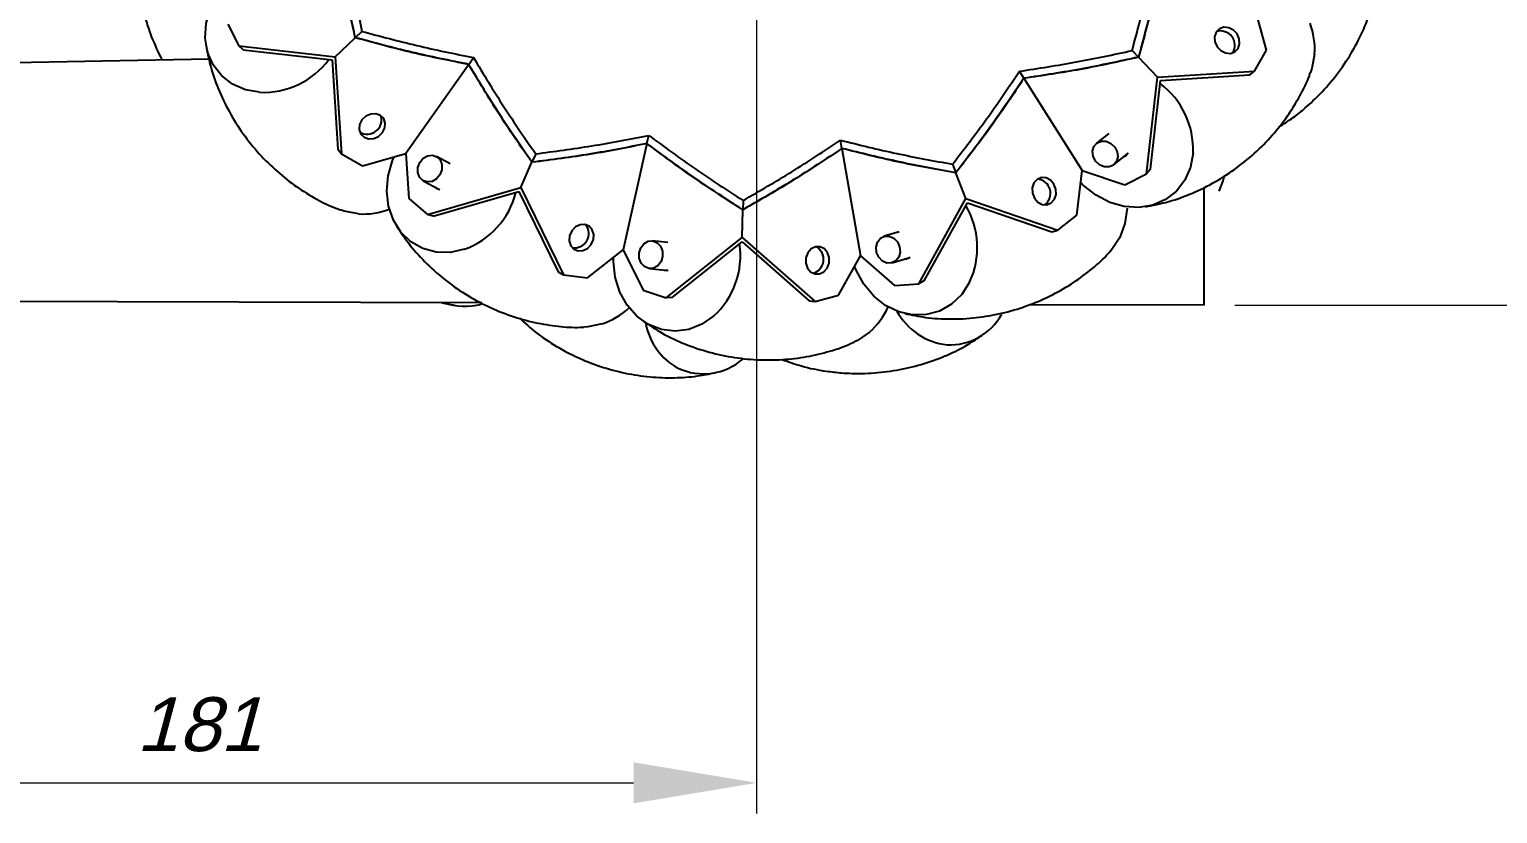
# Model space of a CAD drawing. Header units: millimetres. Extents: x -219 to 2642, y 0 to 2247.
# Drawn here: x 423.5 to 518.9, y 2015.6 to 2066.5 of the extents above; entities that cross this region are included whole.
import ezdxf

# ---------------------------------------------------------------- set-up
doc = ezdxf.new("R2010")
doc.units = ezdxf.units.MM
doc.header["$PDSIZE"] = -1
doc.styles.add('dinh1', font='VNARIAL.TTF', dxfattribs={"oblique": 15})
doc.dimstyles.new('kt_tq', dxfattribs={"dimtxt": 3.5, "dimasz": 8, "dimexe": 2, "dimexo": 2, "dimgap": 2, "dimtad": 1, "dimdec": 0, "dimlfac": 2.5, "dimzin": 0, "dimtxsty": 'dinh1', "dimcen": 0.09, "dimclrd": 21, "dimclre": 21, "dimclrt": 256, "dimadec": 0, "dimazin": 0, "dimtm": 1e-09, "dimtfac": 1, "dimtdec": 0, "dimtofl": 0, "dimtmove": 0, "dimatfit": 3, "dimfxl": 0.18, "dimtolj": 1, "dimtzin": 0, "dimlwd": 13, "dimlwe": 13, "dimarcsym": 0})

# ---------------------------------------------------------------- blocks, each defined once
blk = doc.blocks.new('*D3')
at = {"layer": 'Defpoints', "color": 21, "lineweight": 13, "ltscale": 0.5, "transparency": 16777216}
for p, q in [((398.321, 2096.712), (398.321, 2015.557)), ((470.784, 2088.78), (470.784, 2015.557)), ((406.321, 2017.557), (462.784, 2017.557))]:
    blk.add_line(p, q, dxfattribs=at)
at = {"layer": 'Defpoints', "color": 0, "ltscale": 0.5, "transparency": 16777216}
for p in [(398.321, 2098.712), (470.784, 2090.78), (470.784, 2017.557)]:
    blk.add_point(p, dxfattribs=at)
at = {"layer": 'Defpoints', "color": 21, "ltscale": 0.5, "transparency": 16777216}
for points in [[(406.321, 2018.891), (406.321, 2016.224), (398.321, 2017.557)], [(462.784, 2018.891), (462.784, 2016.224), (470.784, 2017.557)]]:
    blk.add_solid(points, dxfattribs=at)
at = {"layer": 'Defpoints', "lineweight": 25, "ltscale": 0.5, "transparency": 16777216, "insert": (434.553, 2021.343), "char_height": 3.5, "attachment_point": 5, "style": 'dinh1'}
blk.add_mtext('\\A1;181', dxfattribs=at)
blk = doc.blocks.new('*D4')
at = {"layer": 'Defpoints', "color": 21, "lineweight": 13, "ltscale": 0.5, "transparency": 16777216}
for p, q in [((488.934, 2149.412), (537.387, 2149.412)), ((535.387, 2141.412), (535.387, 2056.58)), ((501.858, 2048.58), (537.387, 2048.58))]:
    blk.add_line(p, q, dxfattribs=at)
at = {"layer": 'Defpoints', "color": 0, "ltscale": 0.5, "transparency": 16777216}
for p in [(486.934, 2149.412), (499.858, 2048.58), (535.387, 2048.58)]:
    blk.add_point(p, dxfattribs=at)
at = {"layer": 'Defpoints', "color": 21, "ltscale": 0.5, "transparency": 16777216}
for points in [[(534.054, 2141.412), (536.721, 2141.412), (535.387, 2149.412)], [(534.054, 2056.58), (536.721, 2056.58), (535.387, 2048.58)]]:
    blk.add_solid(points, dxfattribs=at)
at = {"layer": 'Defpoints', "lineweight": 25, "ltscale": 0.5, "transparency": 16777216, "insert": (531.601, 2098.996), "char_height": 3.5, "attachment_point": 5, "rotation": 90, "style": 'dinh1'}
blk.add_mtext('\\A1;195', dxfattribs=at)

msp = doc.modelspace()

# ---------------------------------------------------------------- linework, layer by layer
for p, q in [((503.918, 2065.164), (503.127, 2067.983)), ((436.414, 2066.848), (437.122, 2065.44)), ((443.4, 2064.729), (444.701, 2065.967)), ((445.134, 2066.379), (444.701, 2065.967)), ((437.122, 2065.44), (443.4, 2064.729)), ((437.42, 2065.186), (437.122, 2065.44)), ((437.42, 2065.186), (443.193, 2064.532)), ((495.186, 2065.13), (495.597, 2064.698)), ((503.141, 2063.794), (503.918, 2065.164)), ((404.678, 2064.026), (435.186, 2064.603)), ((443.193, 2064.532), (443.558, 2058.733)), ((443.4, 2064.729), (443.797, 2058.423)), ((452.071, 2064.232), (447.986, 2058.437)), ((452.071, 2064.232), (452.381, 2064.672)), ((496.836, 2063.396), (495.597, 2064.698)), ((488.15, 2063.332), (487.862, 2063.787)), ((488.15, 2063.332), (491.941, 2057.341)), ((496.124, 2057.118), (496.836, 2063.396)), ((496.379, 2057.416), (497.033, 2063.189)), ((496.836, 2063.396), (503.141, 2063.794)), ((497.033, 2063.189), (502.831, 2063.554)), ((502.831, 2063.554), (503.141, 2063.794)), ((463.655, 2059.091), (463.773, 2059.617)), ((476.325, 2058.775), (476.233, 2059.306)), ((493.661, 2059.747), (492.87, 2059.104)), ((443.558, 2058.733), (443.797, 2058.423)), ((443.797, 2058.423), (445.168, 2057.646)), ((445.168, 2057.646), (447.986, 2058.437)), ((447.986, 2058.437), (448.189, 2055.516)), ((450.867, 2057.769), (449.971, 2058.254)), ((456.425, 2058.42), (456.182, 2057.874)), ((463.655, 2059.091), (462.099, 2052.175)), ((476.325, 2058.775), (477.534, 2051.79)), ((494.005, 2057.707), (494.929, 2058.458)), ((455.454, 2056.232), (456.182, 2057.874)), ((483.512, 2057.745), (483.727, 2057.187)), ((491.593, 2054.434), (491.941, 2057.341)), ((491.941, 2057.341), (494.717, 2056.41)), ((496.379, 2057.416), (496.124, 2057.118)), ((449.115, 2056.671), (450.162, 2056.104)), ((484.373, 2055.511), (483.727, 2057.187)), ((494.717, 2056.41), (496.124, 2057.118)), ((448.189, 2055.516), (449.382, 2054.487)), ((449.382, 2054.487), (455.454, 2056.232)), ((449.754, 2054.366), (455.338, 2055.971)), ((455.338, 2055.971), (457.894, 2050.754)), ((455.454, 2056.232), (458.234, 2050.559)), ((469.901, 2055.388), (469.887, 2054.791)), ((481.313, 2049.983), (484.373, 2055.511)), ((484.373, 2055.511), (490.351, 2053.465)), ((499.858, 2048.58), (499.865, 2056.224)), ((449.754, 2054.366), (449.382, 2054.487)), ((469.842, 2052.995), (469.887, 2054.791)), ((481.662, 2050.161), (484.476, 2055.244)), ((484.476, 2055.244), (489.973, 2053.363)), ((490.351, 2053.465), (491.593, 2054.434)), ((489.973, 2053.363), (490.351, 2053.465)), ((465.016, 2052.66), (464.003, 2052.765)), ((464.9, 2049.059), (469.842, 2052.995)), ((465.29, 2049.09), (469.835, 2052.71)), ((469.835, 2052.71), (474.193, 2048.868)), ((469.842, 2052.995), (474.581, 2048.818)), ((480.043, 2053.354), (479.067, 2053.064)), ((459.798, 2050.365), (462.099, 2052.175)), ((462.099, 2052.175), (463.404, 2049.554)), ((476.1, 2049.237), (477.534, 2051.79)), ((477.534, 2051.79), (479.742, 2049.868)), ((479.58, 2051.339), (480.722, 2051.678)), ((457.894, 2050.754), (458.234, 2050.559)), ((463.817, 2050.975), (465.002, 2050.852)), ((458.234, 2050.559), (459.798, 2050.365)), ((479.742, 2049.868), (481.313, 2049.983)), ((481.662, 2050.161), (481.313, 2049.983)), ((452.913, 2048.734), (403.859, 2048.894)), ((450.318, 2048.742), (451.151, 2048.582)), ((463.404, 2049.554), (464.9, 2049.059)), ((465.29, 2049.09), (464.9, 2049.059)), ((474.193, 2048.868), (474.581, 2048.818)), ((474.581, 2048.818), (476.1, 2049.237)), ((499.858, 2048.58), (488.496, 2048.617))]:
    msp.add_line(p, q)
at = {"flags": 128}
for points in [[(438.484, 2062.42), (437.554, 2062.59), (436.715, 2062.958), (436.005, 2063.505), (435.458, 2064.208), (435.098, 2065.031), (434.943, 2065.938), (435.001, 2066.886), (435.267, 2067.831), (435.731, 2068.727), (436.37, 2069.534), (436.554, 2069.718)], [(500.561, 2065.7), (500.702, 2065.383), (500.943, 2065.128), (501.246, 2064.975), (501.567, 2064.947), (501.854, 2065.048), (502.066, 2065.263), (502.17, 2065.559), (502.15, 2065.892), (502.008, 2066.209), (501.768, 2066.464), (501.464, 2066.617), (501.144, 2066.645), (500.856, 2066.544), (500.644, 2066.329), (500.541, 2066.033), (500.561, 2065.7)], [(507.044, 2064.895), (506.873, 2063.966), (506.784, 2063.705)], [(445.704, 2061.003), (445.387, 2060.862), (445.132, 2060.621), (444.979, 2060.318), (444.951, 2059.998), (445.052, 2059.71), (445.267, 2059.498), (445.563, 2059.394), (445.895, 2059.415), (446.213, 2059.556), (446.468, 2059.797), (446.621, 2060.1), (446.649, 2060.42), (446.548, 2060.708), (446.333, 2060.92), (446.036, 2061.024), (445.704, 2061.003)], [(494.22, 2058.551), (494.26, 2058.219), (494.175, 2057.915), (493.978, 2057.686), (493.698, 2057.567), (493.378, 2057.575), (493.068, 2057.71), (492.813, 2057.95), (492.654, 2058.26), (492.614, 2058.592), (492.699, 2058.896), (492.897, 2059.125), (493.177, 2059.245), (493.496, 2059.236), (493.807, 2059.102), (494.061, 2058.861), (494.22, 2058.551)], [(449.977, 2056.795), (449.685, 2056.63), (449.372, 2056.593), (449.085, 2056.688), (448.868, 2056.9), (448.753, 2057.199), (448.758, 2057.537), (448.883, 2057.864), (449.109, 2058.13), (449.4, 2058.294), (449.713, 2058.332), (450.001, 2058.237), (450.218, 2058.024), (450.333, 2057.726), (450.327, 2057.387), (450.202, 2057.06), (449.977, 2056.795)], [(499.144, 2058.48), (498.974, 2057.551), (498.606, 2056.711), (498.059, 2056.001), (497.357, 2055.454), (496.533, 2055.094), (495.626, 2054.94), (494.678, 2054.997), (493.734, 2055.264), (492.837, 2055.727), (492.03, 2056.366), (491.847, 2056.55)], [(494.661, 2058.24), (494.767, 2058.3), (494.953, 2058.493)], [(451.795, 2052.218), (450.872, 2052.02), (449.956, 2052.038), (449.09, 2052.272), (448.316, 2052.711), (447.668, 2053.335), (447.178, 2054.114), (446.868, 2055.011), (446.753, 2055.986), (446.839, 2056.992), (447.12, 2057.982), (447.22, 2058.222)], [(488.697, 2056.214), (488.706, 2055.867), (488.83, 2055.539), (489.052, 2055.282), (489.337, 2055.133), (489.642, 2055.117), (489.92, 2055.234), (490.129, 2055.468), (490.238, 2055.783), (490.229, 2056.131), (490.104, 2056.458), (489.882, 2056.716), (489.597, 2056.864), (489.292, 2056.881), (489.014, 2056.763), (488.805, 2056.529), (488.697, 2056.214)], [(500.847, 2055.999), (501.11, 2056.677), (501.174, 2056.922)], [(449.858, 2056.268), (449.954, 2056.193), (450.203, 2056.095)], [(444.899, 2054.521), (443.97, 2054.691), (443.709, 2054.78)], [(494.871, 2054.886), (494.719, 2053.905), (494.378, 2052.99)], [(459.008, 2053.672), (458.769, 2053.42), (458.626, 2053.1), (458.6, 2052.761), (458.697, 2052.455), (458.901, 2052.228), (459.181, 2052.114), (459.494, 2052.132), (459.793, 2052.278), (460.032, 2052.53), (460.176, 2052.85), (460.201, 2053.189), (460.104, 2053.495), (459.901, 2053.722), (459.621, 2053.836), (459.308, 2053.818), (459.008, 2053.672)], [(464.567, 2051.419), (464.36, 2051.156), (464.085, 2051.001), (463.784, 2050.979), (463.501, 2051.092), (463.281, 2051.324), (463.157, 2051.639), (463.147, 2051.989), (463.253, 2052.321), (463.46, 2052.584), (463.735, 2052.738), (464.036, 2052.761), (464.319, 2052.647), (464.539, 2052.416), (464.663, 2052.101), (464.673, 2051.751), (464.567, 2051.419)], [(480.103, 2052.036), (480.013, 2051.714), (479.818, 2051.466), (479.548, 2051.33), (479.243, 2051.326), (478.951, 2051.456), (478.716, 2051.699), (478.573, 2052.019), (478.545, 2052.366), (478.635, 2052.689), (478.829, 2052.937), (479.1, 2053.073), (479.404, 2053.076), (479.696, 2052.946), (479.931, 2052.703), (480.074, 2052.383), (480.103, 2052.036)], [(494.378, 2052.99), (493.865, 2052.196), (493.683, 2051.989)], [(467.998, 2047.887), (467.22, 2047.35), (466.367, 2047.017), (465.478, 2046.902), (464.594, 2047.011), (463.757, 2047.339), (463.007, 2047.871), (462.377, 2048.582), (461.898, 2049.438), (461.592, 2050.4), (461.473, 2051.423), (461.473, 2051.683)], [(474.105, 2051.991), (473.981, 2051.666), (473.971, 2051.316), (474.077, 2050.993), (474.284, 2050.747), (474.559, 2050.615), (474.861, 2050.617), (475.143, 2050.753), (475.364, 2051.002), (475.489, 2051.327), (475.499, 2051.677), (475.392, 2052), (475.186, 2052.246), (474.911, 2052.378), (474.609, 2052.376), (474.326, 2052.24), (474.105, 2051.991)], [(480.391, 2051.58), (480.512, 2051.594), (480.757, 2051.701)], [(464.658, 2050.887), (464.775, 2050.855), (465.043, 2050.86)], [(484.624, 2050.086), (484.112, 2049.292), (483.451, 2048.658), (482.673, 2048.211), (481.815, 2047.974), (480.916, 2047.957), (480.019, 2048.161), (479.166, 2048.577), (478.395, 2049.185), (477.744, 2049.956), (477.243, 2050.855), (477.144, 2051.096)], [(460.745, 2047.375), (459.822, 2047.177), (459.547, 2047.159)], [(478.12, 2046.837), (477.343, 2046.301), (477.095, 2046.179)]]:
    msp.add_lwpolyline(points, dxfattribs=at)
for centre, radius, start, end in [((502.1, 2065.197), 4.953, 356.50222, 20.26732), ((500.929, 2065.468), 0.935, 329.08497, 106.17111), ((438.719, 2067.744), 5.329, 267.47163, 323.24044), ((493.82, 2058.715), 5.329, 357.473, 53.23971), ((445.471, 2060.635), 0.935, 239.07994, 16.17485), ((488.948, 2055.858), 0.935, 306.58396, 83.67618), ((449.975, 2057.227), 5.329, 289.97271, 345.74036), ((445.202, 2059.455), 4.944, 266.48209, 290.29036), ((479.796, 2052.34), 5.329, 334.97062, 30.74184), ((458.934, 2053.243), 0.935, 261.58258, 38.67374), ((464.4, 2051.817), 5.328, 312.46906, 8.24403), ((474.201, 2051.566), 0.935, 284.0789, 61.17594), ((451.81, 2052.661), 4.143, 251.09215, 285.13598), ((459.135, 2052.054), 4.948, 288.99191, 312.77881), ((474.843, 2050.543), 4.947, 311.48741, 335.28275), ((483.617, 2050.224), 4.23, 208.50462, 263.77983), ((483.341, 2049.876), 3.862, 267.30313, 330.93659), ((467.643, 2048.136), 4.134, 190.68942, 241.75166), ((467.333, 2048.011), 3.882, 244.90675, 310.96621)]:
    msp.add_arc(centre, radius, start, end)
for points, knots in [([(443.791, 2073.702), (443.98, 2072.465), (444.353, 2070.01), (444.875, 2067.582), (445.134, 2066.379)], [0, 0, 0, 0, 0.504062, 1, 1, 1, 1]), ([(444.701, 2065.967), (444.439, 2067.187), (443.908, 2069.656), (443.528, 2072.152), (443.336, 2073.414)], [0, 0, 0, 0, 0.494377, 1, 1, 1, 1]), ([(444.701, 2065.967), (444.421, 2067.226), (443.873, 2069.691), (443.512, 2072.191), (443.336, 2073.414)], [0, 0, 0, 0, 0.510629, 1, 1, 1, 1]), ([(495.186, 2065.13), (495.503, 2066.316), (496.146, 2068.715), (496.641, 2071.147), (496.892, 2072.378)], [0, 0, 0, 0, 0.494376, 1, 1, 1, 1]), ([(497.333, 2072.067), (497.078, 2070.82), (496.574, 2068.346), (495.921, 2065.907), (495.597, 2064.698)], [0, 0, 0, 0, 0.5040649, 1, 1, 1, 1]), ([(497.333, 2072.067), (497.095, 2070.854), (496.61, 2068.376), (495.94, 2065.941), (495.597, 2064.698)], [0, 0, 0, 0, 0.48937, 1, 1, 1, 1]), ([(504.714, 2060.163), (505.033, 2060.362), (505.635, 2060.739), (506.359, 2061.333), (507.189, 2062.079), (508.107, 2063.055), (509.1, 2064.384), (509.921, 2065.788), (510.551, 2067.225), (510.98, 2068.541), (511.124, 2069.385), (511.184, 2069.737)], [0, 0, 0, 0, 0.0946321, 0.1788403, 0.2353249, 0.3757688, 0.5156266, 0.6524479, 0.7845147, 0.9102379, 1, 1, 1, 1]), ([(430.618, 2069.441), (430.622, 2069.383), (430.659, 2068.775), (430.874, 2067.85), (431.177, 2066.786), (431.546, 2065.739), (431.882, 2065.041), (432.12, 2064.545)], [0, 0, 0, 0, 0.03423, 0.35436, 0.549085, 0.679695, 1, 1, 1, 1]), ([(452.071, 2064.232), (450.824, 2064.486), (448.35, 2064.99), (445.911, 2065.643), (444.701, 2065.967)], [0, 0, 0, 0, 0.50406, 1, 1, 1, 1]), ([(452.071, 2064.232), (450.858, 2064.469), (448.38, 2064.954), (445.945, 2065.625), (444.701, 2065.967)], [0, 0, 0, 0, 0.489364, 1, 1, 1, 1]), ([(445.134, 2066.379), (446.32, 2066.061), (448.718, 2065.419), (451.151, 2064.923), (452.381, 2064.672)], [0, 0, 0, 0, 0.4943789, 1, 1, 1, 1]), ([(434.99, 2065.52), (435.074, 2065.076), (435.26, 2064.099), (435.772, 2062.631), (436.487, 2061.132), (437.385, 2059.713), (438.433, 2058.411), (439.603, 2057.257), (440.856, 2056.267), (442.159, 2055.476), (443.117, 2054.987), (443.649, 2054.811), (443.723, 2054.787)], [0, 0, 0, 0, 0.093675, 0.206085, 0.321437, 0.437771, 0.55359, 0.667521, 0.778075, 0.883951, 0.983808, 1, 1, 1, 1]), ([(487.862, 2063.787), (489.1, 2063.976), (491.554, 2064.35), (493.982, 2064.872), (495.186, 2065.13)], [0, 0, 0, 0, 0.504064, 1, 1, 1, 1]), ([(456.182, 2057.874), (455.473, 2058.901), (454.038, 2060.979), (452.732, 2063.139), (452.071, 2064.232)], [0, 0, 0, 0, 0.494374, 1, 1, 1, 1]), ([(456.182, 2057.874), (455.442, 2058.93), (453.992, 2060.998), (452.702, 2063.169), (452.071, 2064.232)], [0, 0, 0, 0, 0.510629, 1, 1, 1, 1]), ([(452.381, 2064.672), (453.029, 2063.601), (454.314, 2061.476), (455.725, 2059.433), (456.425, 2058.42)], [0, 0, 0, 0, 0.504064, 1, 1, 1, 1]), ([(495.597, 2064.698), (494.377, 2064.435), (491.909, 2063.905), (489.413, 2063.524), (488.15, 2063.332)], [0, 0, 0, 0, 0.494379, 1, 1, 1, 1]), ([(495.597, 2064.698), (494.338, 2064.418), (491.873, 2063.869), (489.374, 2063.508), (488.15, 2063.332)], [0, 0, 0, 0, 0.510631, 1, 1, 1, 1]), ([(483.512, 2057.745), (484.26, 2058.719), (485.771, 2060.689), (487.16, 2062.747), (487.862, 2063.787)], [0, 0, 0, 0, 0.494375, 1, 1, 1, 1]), ([(488.15, 2063.332), (487.438, 2062.277), (486.026, 2060.184), (484.489, 2058.181), (483.727, 2057.187)], [0, 0, 0, 0, 0.504063, 1, 1, 1, 1]), ([(488.15, 2063.332), (487.467, 2062.302), (486.071, 2060.198), (484.519, 2058.205), (483.727, 2057.187)], [0, 0, 0, 0, 0.489368, 1, 1, 1, 1]), ([(496.044, 2054.986), (496.488, 2055.071), (497.465, 2055.257), (498.933, 2055.769), (500.433, 2056.484), (501.851, 2057.381), (503.153, 2058.429), (504.307, 2059.599), (505.297, 2060.852), (506.089, 2062.155), (506.577, 2063.114), (506.753, 2063.645), (506.778, 2063.719)], [0, 0, 0, 0, 0.093674, 0.206085, 0.321437, 0.437771, 0.553589, 0.667522, 0.778076, 0.883952, 0.983808, 1, 1, 1, 1]), ([(456.425, 2058.42), (457.642, 2058.581), (460.103, 2058.905), (462.541, 2059.378), (463.773, 2059.617)], [0, 0, 0, 0, 0.494376, 1, 1, 1, 1]), ([(463.773, 2059.617), (464.782, 2058.875), (466.782, 2057.404), (468.867, 2056.057), (469.901, 2055.388)], [0, 0, 0, 0, 0.504063, 1, 1, 1, 1]), ([(469.901, 2055.388), (470.964, 2056.002), (473.114, 2057.244), (475.185, 2058.614), (476.233, 2059.306)], [0, 0, 0, 0, 0.4943827, 1, 1, 1, 1]), ([(476.233, 2059.306), (477.448, 2059.007), (479.859, 2058.413), (482.301, 2057.966), (483.512, 2057.745)], [0, 0, 0, 0, 0.504066, 1, 1, 1, 1]), ([(463.655, 2059.091), (462.406, 2058.849), (459.927, 2058.368), (457.424, 2058.038), (456.182, 2057.874)], [0, 0, 0, 0, 0.504065, 1, 1, 1, 1]), ([(463.655, 2059.091), (462.444, 2058.847), (459.968, 2058.346), (457.462, 2058.034), (456.182, 2057.874)], [0, 0, 0, 0, 0.489368, 1, 1, 1, 1]), ([(469.887, 2054.791), (468.838, 2055.469), (466.717, 2056.839), (464.683, 2058.335), (463.655, 2059.091)], [0, 0, 0, 0, 0.49438, 1, 1, 1, 1]), ([(469.887, 2054.791), (468.798, 2055.484), (466.667, 2056.839), (464.645, 2058.351), (463.655, 2059.091)], [0, 0, 0, 0, 0.510634, 1, 1, 1, 1]), ([(476.325, 2058.775), (475.263, 2058.073), (473.157, 2056.681), (470.971, 2055.418), (469.887, 2054.791)], [0, 0, 0, 0, 0.504064, 1, 1, 1, 1]), ([(476.325, 2058.775), (475.299, 2058.086), (473.204, 2056.676), (471.008, 2055.428), (469.887, 2054.791)], [0, 0, 0, 0, 0.489366, 1, 1, 1, 1]), ([(483.727, 2057.187), (482.499, 2057.412), (480.016, 2057.866), (477.564, 2058.47), (476.325, 2058.775)], [0, 0, 0, 0, 0.4943805, 1, 1, 1, 1]), ([(483.727, 2057.187), (482.457, 2057.41), (479.97, 2057.847), (477.522, 2058.47), (476.325, 2058.775)], [0, 0, 0, 0, 0.510634, 1, 1, 1, 1]), ([(447.381, 2053.745), (447.629, 2053.367), (448.175, 2052.536), (449.21, 2051.376), (450.444, 2050.264), (451.816, 2049.296), (453.283, 2048.495), (454.805, 2047.876), (456.342, 2047.441), (457.849, 2047.209), (458.921, 2047.124), (459.479, 2047.165), (459.557, 2047.17)], [0, 0, 0, 0, 0.093674, 0.206085, 0.321438, 0.437773, 0.553587, 0.667521, 0.778075, 0.883951, 0.983809, 1, 1, 1, 1]), ([(480.424, 2048.044), (480.866, 2047.952), (481.84, 2047.75), (483.392, 2047.662), (485.051, 2047.748), (486.705, 2048.034), (488.309, 2048.505), (489.823, 2049.144), (491.217, 2049.923), (492.447, 2050.824), (493.265, 2051.522), (493.631, 2051.946), (493.682, 2052.005)], [0, 0, 0, 0, 0.0936763, 0.2060839, 0.321437, 0.4377736, 0.5535875, 0.6675213, 0.7780759, 0.8839499, 0.9838079, 1, 1, 1, 1]), ([(455.377, 2047.746), (455.716, 2047.436), (456.46, 2046.754), (457.583, 2046.009), (458.553, 2045.474), (459.562, 2044.995), (460.815, 2044.519), (462.423, 2044.11), (464.034, 2043.889), (465.602, 2043.857), (466.983, 2043.964), (467.818, 2044.154), (468.165, 2044.233)], [0, 0, 0, 0, 0.099625, 0.219042, 0.291679, 0.340401, 0.461547, 0.582185, 0.700208, 0.814126, 0.922573, 1, 1, 1, 1]), ([(463.335, 2047.608), (463.709, 2047.354), (464.531, 2046.795), (465.931, 2046.119), (467.497, 2045.564), (469.135, 2045.195), (470.797, 2045.016), (472.44, 2045.027), (474.026, 2045.213), (475.507, 2045.575), (476.531, 2045.907), (477.03, 2046.159), (477.1, 2046.194)], [0, 0, 0, 0, 0.093674, 0.206084, 0.321438, 0.437772, 0.553589, 0.667523, 0.778076, 0.88395, 0.983807, 1, 1, 1, 1]), ([(472.449, 2045.058), (472.861, 2044.908), (473.789, 2044.571), (475.092, 2044.317), (476.194, 2044.194), (477.309, 2044.137), (478.648, 2044.177), (480.29, 2044.415), (481.864, 2044.827), (483.325, 2045.398), (484.559, 2046.025), (485.258, 2046.52), (485.549, 2046.726)], [0, 0, 0, 0, 0.0955745, 0.2155286, 0.2884924, 0.3374337, 0.459123, 0.5803073, 0.6988567, 0.8132884, 0.9222237, 1, 1, 1, 1])]:
    msp.add_open_spline(points, degree=3, knots=knots)

# ---------------------------------------------------------------- dimensions: what is measured, and where the dimension line sits
at = {"layer": 'Defpoints', "lineweight": 25, "ltscale": 0.5}
dim = msp.add_linear_dim(base=(535.387, 2048.58), p1=(486.934, 2149.412), p2=(499.858, 2048.58), angle=90, text='195', dimstyle='kt_tq', dxfattribs=at)
dim.commit()
dim.dimension.update_dxf_attribs({"geometry": '*D4', "text_midpoint": (531.601, 2098.996)})
dim = msp.add_linear_dim(base=(470.784, 2017.557), p1=(398.321, 2098.712), p2=(470.784, 2090.78), dimstyle='kt_tq', dxfattribs=at)
dim.commit()
dim.dimension.update_dxf_attribs({"geometry": '*D3', "text_midpoint": (434.553, 2021.343)})

doc.saveas('drawing.dxf')
